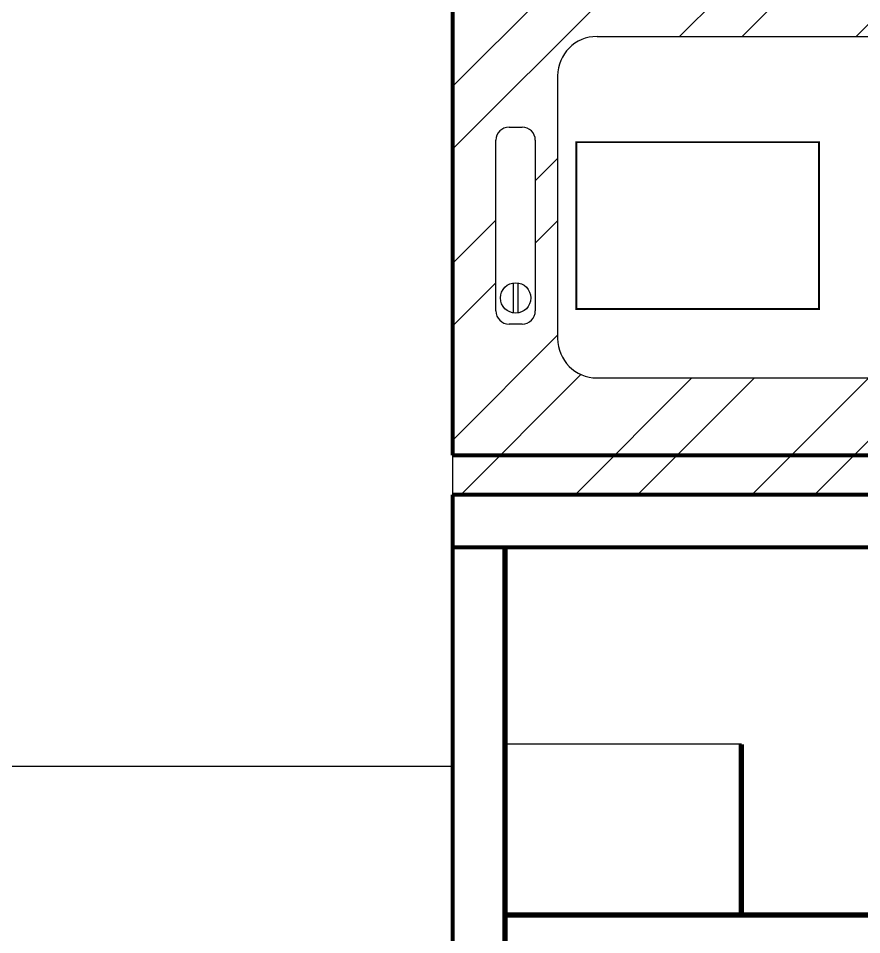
# Model space of a CAD drawing. Header units: millimetres. Extents: x 169673 to 334584, y 156879 to 224061.
# Drawn here: x 189591.8 to 189965.5, y 208328.6 to 208734.4 of the extents above; entities that cross this region are included whole.
import ezdxf

# ---------------------------------------------------------------- set-up
doc = ezdxf.new("R2010")
doc.units = ezdxf.units.MM
doc.header["$LTSCALE"] = 40
doc.header["$MEASUREMENT"] = 0
doc.layers.get('0').update_dxf_attribs({"linetype": 'CONTINUOUS'})
doc.layers.add('DUCT', color=4, linetype='CONTINUOUS')

msp = doc.modelspace()

# ---------------------------------------------------------------- hatches: boundary and pattern name
h = msp.add_hatch()
h.set_pattern_fill('STEEL', color=256, scale=17.447488)
h.set_pattern_definition([(45, (19252.52, 184486.56), (-39.170729, 39.170729), []), (45, (19252.52, 184514.256), (-39.170729, 39.170729), [])])
h.paths.add_polyline_path([(190191.38, 208773.46), (189784.27, 208773.46), (189784.27, 208540.83), (190191.38, 208540.83)])
h.paths.add_polyline_path([(189848.25, 208575.14, -0.414214), (189830.8, 208592.59), (189830.8, 208708.91, -0.414214), (189848.25, 208726.35), (190127.41, 208726.35, -0.414214), (190144.85, 208708.91), (190144.85, 208592.59, -0.414214), (190127.41, 208575.14)], flags=16)
h.paths.add_polyline_path([(189839.52, 208609.05), (189839.52, 208633.01), (189860.46, 208633.01), (189860.46, 208609.05, -1)], flags=0)
h.paths.add_polyline_path([(189841.27, 208609.05, -1), (189858.71, 208609.05, -1)], flags=0)
h.paths.add_polyline_path([(189815.1, 208598.99), (189809.28, 208598.99, -0.414214), (189803.46, 208604.8), (189803.46, 208680.41, -0.414214), (189809.28, 208686.22), (189815.1, 208686.22, -0.414214), (189820.91, 208680.41), (189820.91, 208604.8, -0.414214)], flags=16)
h.paths.add_polyline_path([(189886.05, 208609.05), (189886.05, 208633.01), (189906.99, 208633.01), (189906.99, 208609.05, -1)], flags=0)
h.paths.add_polyline_path([(189887.79, 208609.05, -1), (189905.24, 208609.05, -1)], flags=0)
h.paths.add_polyline_path([(189805.45, 208610.56, -1), (189818.93, 208610.56, -1)], flags=0)
h.paths.add_polyline_path([(189839.52, 208655.58), (189839.52, 208679.54), (189860.46, 208679.54), (189860.46, 208655.58, -1)], flags=0)
h.paths.add_polyline_path([(189841.27, 208655.58, -1), (189858.71, 208655.58, -1)], flags=0)
h.paths.add_polyline_path([(189932.57, 208609.05), (189932.57, 208633.01), (189953.51, 208633.01), (189953.51, 208609.05, -1)], flags=0)
h.paths.add_polyline_path([(189886.05, 208655.58), (189886.05, 208679.54), (189906.99, 208679.54), (189906.99, 208655.58, -1)], flags=0)
h.paths.add_polyline_path([(189934.32, 208609.05, -1), (189951.77, 208609.05, -1)], flags=0)
h.paths.add_polyline_path([(189887.79, 208655.58, -1), (189905.24, 208655.58, -1)], flags=0)
h.paths.add_polyline_path([(189932.57, 208655.58), (189932.57, 208679.54), (189953.51, 208679.54), (189953.51, 208655.58, -1)], flags=0)
h.paths.add_polyline_path([(189934.32, 208655.58, -1), (189951.77, 208655.58, -1)], flags=0)
h.paths.add_polyline_path([(189839.52, 208684.19), (189839.52, 208688.84), (189860.46, 208688.84), (189860.46, 208684.19)], flags=0)
h.paths.add_polyline_path([(189886.05, 208684.19), (189886.05, 208688.84), (189906.99, 208688.84), (189906.99, 208684.19)], flags=0)
h.paths.add_polyline_path([(189979.1, 208609.05), (189979.1, 208633.01), (190000.04, 208633.01), (190000.04, 208609.05, -1)], flags=0)
h.paths.add_polyline_path([(189980.85, 208609.05, -1), (189998.29, 208609.05, -1)], flags=0)
h.paths.add_polyline_path([(189932.57, 208684.19), (189932.57, 208688.84), (189953.51, 208688.84), (189953.51, 208684.19)], flags=0)
h.paths.add_polyline_path([(189979.1, 208655.58), (189979.1, 208679.54), (190000.04, 208679.54), (190000.04, 208655.58, -1)], flags=0)
h.paths.add_polyline_path([(189980.85, 208655.58, -1), (189998.29, 208655.58, -1)], flags=0)
h.paths.add_polyline_path([(189979.1, 208684.19), (189979.1, 208688.84), (190000.04, 208688.84), (190000.04, 208684.19)], flags=0)
h.paths.add_polyline_path([(190025.15, 208605.68), (190025.15, 208679.54), (190132.75, 208679.54), (190132.75, 208605.68)], flags=0)
h.paths.add_polyline_path([(189929.67, 208744.38), (189929.67, 208761.83), (190045.98, 208761.83), (190045.98, 208744.38)], flags=16)
h.paths.add_polyline_path([(189932.4, 208752.77, -1), (189937.06, 208752.77, -1)], flags=0)
h.paths.add_polyline_path([(190038.59, 208752.77, -1), (190043.25, 208752.77, -1)], flags=0)
h.paths.add_polyline_path([(190191.38, 208540.83), (189784.27, 208540.83), (189784.27, 208523.38), (190191.38, 208523.38)])
h.paths.add_polyline_path([(189965.38, 208747.09), (190016.81, 208747.09), (190016.81, 208760.34), (189965.38, 208760.34)], flags=8)
h.paths.add_polyline_path([(189841.94, 208685.06), (189857.71, 208685.06), (189857.71, 208688.07), (189841.94, 208688.07)], flags=8)
h.paths.add_polyline_path([(189889.55, 208685.06), (189904.09, 208685.06), (189904.09, 208688.07), (189889.55, 208688.07)], flags=8)
h.paths.add_polyline_path([(189934.99, 208685.05), (189950.76, 208685.05), (189950.76, 208688.07), (189934.99, 208688.07)], flags=8)
h.paths.add_polyline_path([(189980.78, 208685.05), (189999.03, 208685.05), (189999.03, 208688.12), (189980.78, 208688.12)], flags=8)
h.paths.add_polyline_path([(189986.68, 208672.24), (189993.82, 208672.24), (189993.82, 208675.21), (189986.68, 208675.21)], flags=8)
h.paths.add_polyline_path([(189986.68, 208625.75), (189993.81, 208625.75), (189993.81, 208628.68), (189986.68, 208628.68)], flags=8)
h.paths.add_polyline_path([(189890.25, 208628.26), (189901.09, 208628.26), (189901.09, 208631.28), (189890.25, 208631.28)], flags=8)
h.paths.add_polyline_path([(189940.16, 208672.28), (189946.05, 208672.28), (189946.05, 208675.21), (189940.16, 208675.21)], flags=8)
h.paths.add_polyline_path([(189940.14, 208625.67), (189946.07, 208625.67), (189946.07, 208628.69), (189940.14, 208628.69)], flags=8)
h.paths.add_polyline_path([(189893.63, 208672.28), (189899.53, 208672.28), (189899.53, 208675.21), (189893.63, 208675.21)], flags=8)
h.paths.add_polyline_path([(189893.61, 208625.67), (189899.54, 208625.67), (189899.54, 208628.69), (189893.61, 208628.69)], flags=8)
h.paths.add_polyline_path([(189847.1, 208672.28), (189853, 208672.28), (189853, 208675.21), (189847.1, 208675.21)], flags=8)
h.paths.add_polyline_path([(189847.09, 208625.67), (189853.02, 208625.67), (189853.02, 208628.69), (189847.09, 208628.69)], flags=8)

# ---------------------------------------------------------------- linework, layer by layer
at = {"color": 7, "ltscale": 20}
for p, q in [((189848.25, 208726.35), (190127.41, 208726.35)), ((189848.25, 208575.14), (190127.41, 208575.14))]:
    msp.add_line(p, q, dxfattribs=at)
for p, q in [((189830.8, 208708.91), (189830.8, 208592.59)), ((189809.28, 208686.22), (189815.1, 208686.22)), ((189803.46, 208604.8), (189803.46, 208680.41)), ((189820.91, 208680.41), (189820.91, 208604.8)), ((189811.16, 208617.23), (189811.16, 208603.9)), ((189813.21, 208617.23), (189813.21, 208603.9)), ((189815.1, 208598.99), (189809.28, 208598.99)), ((189912.22, 208412.88), (189807.53, 208412.88))]:
    msp.add_line(p, q)
at = {"color": 0}
for p, q in [((189839.05, 208679.54), (189839.05, 208605.68)), ((189839.05, 208679.54), (189946.64, 208679.54)), ((189946.64, 208679.54), (189946.64, 208605.68)), ((189839.05, 208605.68), (189946.64, 208605.68))]:
    msp.add_line(p, q, dxfattribs=at)
for points, const_width in [([(189784.27, 208773.46), (189784.27, 208540.83)], 1.74), ([(189839.05, 208679.54), (189946.64, 208679.54), (189946.64, 208605.68), (189839.05, 208605.68), (189839.05, 208679.54)], 0.821), ([(190191.38, 208540.83), (189784.27, 208540.83)], 1.74), ([(190191.38, 208523.38), (189784.27, 208523.38)], 1.74), ([(189784.27, 208523.38), (189784.27, 207999.96)], 1.74), ([(190191.38, 208500.12), (189784.27, 208500.12)], 1.74), ([(189807.53, 208500.12), (189807.53, 208023.22)], 2.33), ([(189912.22, 208412.88), (189912.22, 208337.28)], 2.33), ([(189807.53, 208337.28), (190168.12, 208337.28)], 2.33)]:
    msp.add_lwpolyline(points, dxfattribs=dict(const_width=const_width))
msp.add_lwpolyline([(189784.27, 208540.83), (189784.27, 208523.38)])
msp.add_circle((189812.19, 208610.56), 6.74)
at = {"color": 7, "ltscale": 20}
for centre, start, end in [((189848.25, 208708.91), 90, 180), ((189848.25, 208592.59), 180, 270)]:
    msp.add_arc(centre, 17.45, start, end, dxfattribs=at)
for centre, start, end in [((189809.28, 208680.41), 90, 180), ((189815.1, 208680.41), 0, 90), ((189809.28, 208604.8), 180, 270), ((189815.1, 208604.8), 270, 0)]:
    msp.add_arc(centre, 5.82, start, end)
at = {"layer": 'DUCT'}
msp.add_line((189784.27, 208403.1, 0), (189160.91, 208403.1, 0), dxfattribs=at)

doc.saveas('drawing.dxf')
